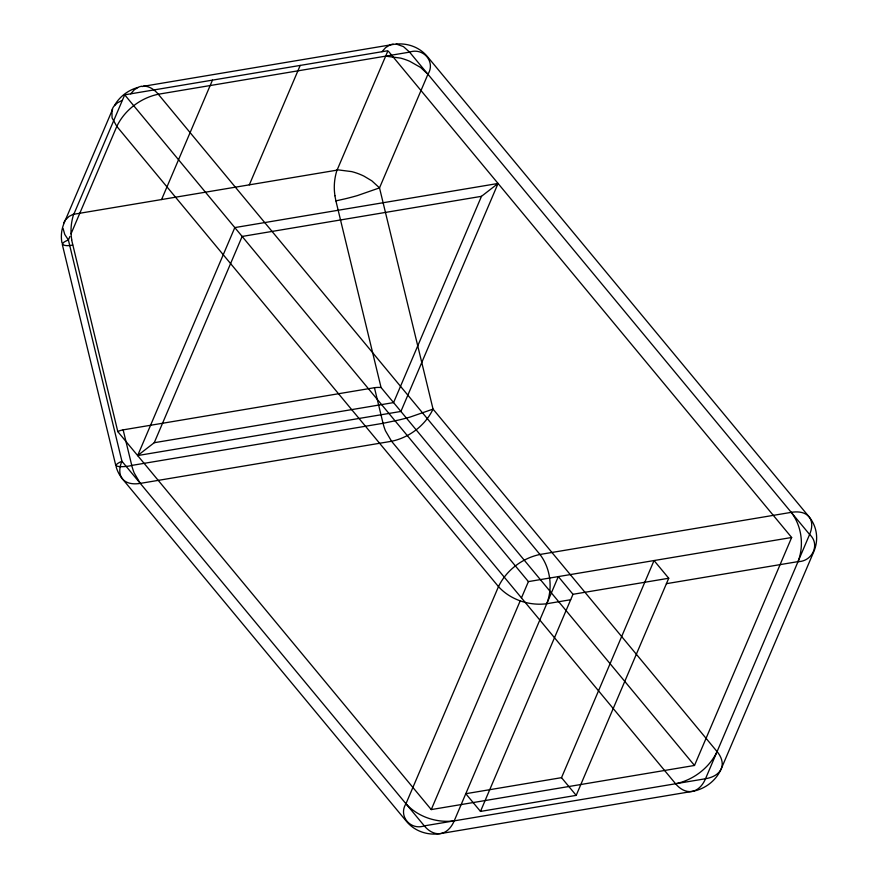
<?xml version="1.0" encoding="UTF-8"?>
<svg xmlns="http://www.w3.org/2000/svg" width="878" height="878" viewBox="0 0 878 878"><rect width="100%" height="100%" fill="white"/><g stroke="black" fill="none" stroke-linecap="round" stroke-linejoin="round"><path stroke-width="1.32" d="M122.393 100.268L117.498 102.792L113.833 106.337A12.731 11.963 -22.7 0 0 111.934 110.2L112.055 117.871L116.818 126.399L498.484 586.625C510.37 599.773 529.302 606.029 546.753 603.735C552.953 587.689 550.484 568.176 539.97 554.468L158.292 94.242C154.682 89.83 149.479 86.077 143.553 86.099M666.413 583.683L798.036 561.624C804.237 545.567 801.779 526.065 791.254 512.357L539.97 554.468C522.333 558.134 506.266 570.316 498.484 586.625L405.954 803.743C398.019 816.255 410.772 830.665 424.304 825.869L675.599 783.758C693.225 780.092 709.303 767.91 717.074 751.601L433.052 409.115L379.515 187.881L371.822 180.824L363.909 176.105A65.181 61.24 -22.7 0 0 351.793 171.627L337.229 169.761L387.966 50.715L124.709 94.835L73.818 214.254L337.075 170.134M334.902 195.761L335.901 200.875L344.714 198.922A277.624 260.887 -22.7 0 0 357.401 195.585L379.515 187.881L427.937 74.257C435.894 61.745 423.119 47.313 409.587 52.131L158.292 94.242C140.667 97.908 124.588 110.09 116.818 126.399L71.03 233.822M112.603 109.289L64.182 222.902A37.282 35.032 -22.7 0 0 61.998 243.074M69.9 236.478L68.396 240.012L121.932 461.257L424.304 825.869C428.091 830.5 433.798 834.374 440.032 833.661M161.574 199.547L212.465 80.128M249.319 184.841L300.21 65.422M137.659 455.561L234.81 227.589L498.067 183.469L400.906 411.442L137.659 455.561L154.243 442.71L393.574 402.596L481.473 196.332L498.067 183.469M154.243 442.71L242.152 236.445L481.473 196.332M71.623 239.881L117.806 431.636L431.252 809.582L520.226 600.804M521.466 597.896L528.402 581.609L791.66 537.49L388.713 51.615M116.105 466.734A37.282 35.032 -22.7 0 0 122.514 478.982C126.827 484.008 134.191 484.415 140.282 483.383L391.566 441.272C409.203 437.617 425.281 425.424 433.052 409.115L410.081 417.072A278.513 261.721 -22.7 0 1 399.029 419.969L383.049 423.306L131.755 465.417C126.125 467.217 106.655 468.007 121.932 461.257C119.529 466.778 118.42 473.966 122.514 478.982L406.547 821.468A37.282 35.032 -22.7 0 0 440.668 833.562C447.231 832.432 451.786 826.681 454.222 820.853L558.32 576.594L572.994 594.296L668.729 578.251L654.044 560.548L561.514 777.667L465.79 793.712L480.475 811.415L576.198 795.369L668.729 578.251M480.475 811.415L572.994 594.296M431.252 809.582L694.498 765.462L791.66 537.49M130.69 93.836L134.312 89.754L138.691 87.065A12.753 11.985 -22.7 0 1 141.896 86.22M381.985 51.714L385.596 47.642L389.975 44.954A12.753 11.985 -22.7 0 1 393.179 44.109M73.982 213.881L69.077 216.405L65.411 219.95A12.753 11.985 -22.7 0 0 63.864 222.792M798.036 561.624C812.084 561.646 820.667 544.426 809.604 534.482L409.587 52.131L403.452 46.611L396.252 44.054M141.929 86.549L393.223 44.438A37.282 35.032 -22.7 0 1 427.356 56.532L809.022 516.758C813.116 521.784 812.007 528.962 809.604 534.482L705.517 778.742C703.069 784.57 698.515 790.31 691.963 791.451L440.668 833.562M694.498 765.462L381.063 387.516A26.911 25.286 -22.7 0 0 374.445 387.714L123.15 429.869L131.755 465.417A59.55 55.962 -22.7 0 0 134.18 472.957L140.282 483.383M546.753 603.735L570.678 599.729M676.17 783.659L705.517 778.742C711.74 777.721 718.599 774.835 721.288 768.711L813.818 551.593A37.282 35.032 -22.7 0 0 809.022 516.758C804.709 511.731 797.356 511.325 791.254 512.357M454.222 820.853C436.772 823.147 417.84 816.891 405.954 803.743M72.644 244.995C65.126 246.948 56.982 244.325 68.396 240.012L64.752 234.415L63.073 228.445M385.651 56.148L400.587 58.113A65.334 61.394 -22.7 0 1 409.817 61.328L420.485 67.376L427.937 74.257M125.455 95.735L528.402 581.609M561.514 777.667L576.198 795.369M717.074 751.601C720.981 756.188 723.812 762.806 721.288 768.711A37.282 35.032 -22.7 0 1 691.963 791.451C685.531 792.527 679.484 788.554 675.599 783.758L391.566 441.272L385.475 430.846A59.55 55.962 -22.7 0 1 383.049 423.306L374.445 387.747M335.901 200.875L381.063 387.516M62.294 244.424L115.83 465.658M117.795 431.603A16.188 15.211 -22.7 0 1 123.161 429.891M114.469 105.525A37.282 35.032 -22.7 0 1 137.725 87.493M71.755 239.859A58.749 55.204 -22.7 0 1 73.796 213.837M334.957 195.75A60.406 56.763 -22.7 0 1 337.13 169.728"/></g></svg>
